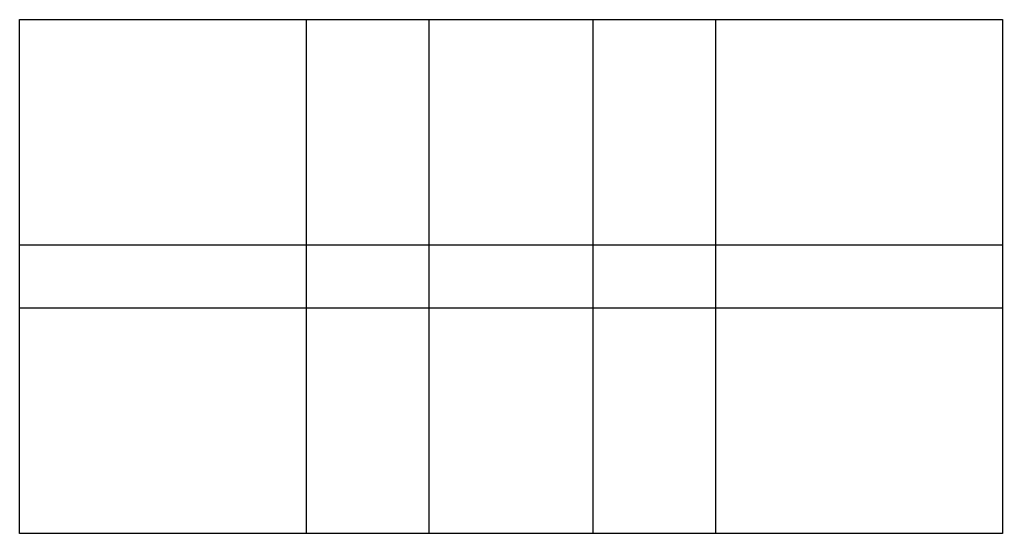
# Model space of a CAD drawing. Header units: millimetres. Extents: x 34889 to 438986, y 74321 to 285737.
import ezdxf

# ---------------------------------------------------------------- set-up
doc = ezdxf.new("R2010")
doc.units = ezdxf.units.MM

msp = doc.modelspace()

# ---------------------------------------------------------------- linework, layer by layer
at = {"layer": 'DEFPOINTS'}
for points in [[(34889, 285737), (203089, 285737), (203089, 166937), (34889, 166937)], [(152837, 285737), (321037, 285737), (321037, 166937), (152837, 166937)], [(270786, 285737), (438986, 285737), (438986, 166937), (270786, 166937)], [(34889, 193121), (203089, 193121), (203089, 74321), (34889, 74321)], [(152837, 193121), (321037, 193121), (321037, 74321), (152837, 74321)], [(270786, 193121), (438986, 193121), (438986, 74321), (270786, 74321)]]:
    msp.add_lwpolyline(points, close=True, dxfattribs=at)

doc.saveas('drawing.dxf')
